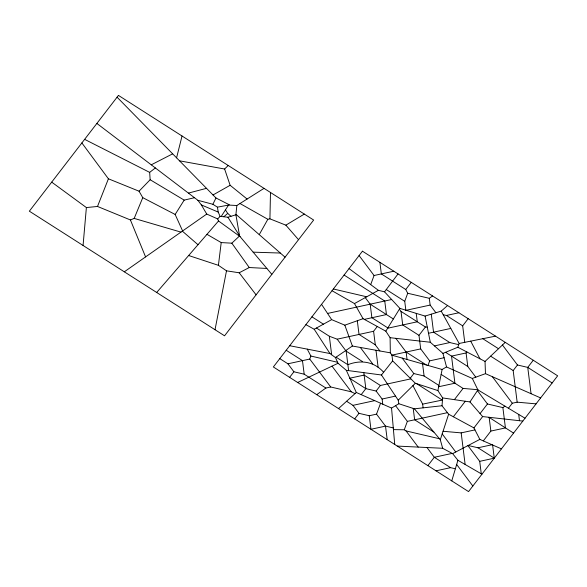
<?xml version="1.0" encoding="UTF-8"?>
<svg xmlns="http://www.w3.org/2000/svg" width="587" height="587" viewBox="0 0 587 587"><rect width="100%" height="100%" fill="white"/><g stroke="black" fill="none" stroke-linecap="round" stroke-linejoin="round"><path stroke-width="0.88" d="M298.526 239.687L285.862 225.159L269.932 218.841L270.482 192.47M271.84 274.364L240.032 236.561L218.533 220.969L217.689 218.929L220.096 216.361L227.925 217.227L235.901 214.791L236.847 205.509L264.025 188.354M501.43 448.872L479.843 439.384L473.936 427.908L448.629 414.202L442.011 405.749L442.657 397.935L437.887 390.575L415.332 383.267L392.63 360.873L391.984 355.186L390.34 352.838L390.091 337.686L385.828 331.185L363.06 318.69L354.489 303.574L332.022 290.726M83.068 245.476L86.377 207.563L51.707 182.131M266.865 268.45L249.255 267.533L239.188 272.786L226.501 270.827L218.415 265.324L221.211 242.578L206.976 234.33M215.018 329.725L226.501 270.827M437.887 390.575L442.121 369.472L446.531 366.934L472.3 378.446L477.913 389.9L525.02 418.215M176.577 157.83L182.036 136.008M451.763 480.878L457.911 460.289L452.628 453.626L442.664 448.285L397.252 446.076M442.664 448.285L440.294 439.729L448.629 414.202M390.091 337.686L430.3 342.25L442.958 353.389L457.816 347.247L459.137 343.468L441.219 311.11L447.58 305.541M355.032 393.606L351.275 391.8L330.723 386.98L309.76 359.061L310.875 356.038L307.25 349.133M370.698 284.622L374.058 275.508L359.09 255.558M405.852 310.207L404.737 301.322L407.708 293.251L405.742 289.501L381.345 273.924L379.884 262.323M387.215 439.663L385.512 426.118L376.531 414.151L380.559 403.218M393.429 429.618L404.26 429.779L407.356 421.371L395.572 405.676M427.982 365.444L429.677 360.858L420.688 348.891L418.986 335.338L425.414 326.988L427.292 327.15M86.377 207.563L97.508 206.455L108.412 178.793L81.872 142.942M97.508 206.455L130.417 219.956L134.181 218.408L142.766 197.658L139.046 191.201L108.412 178.793M96.877 123.439L197.87 200.292L212.89 204.283L215.972 197.973L117.07 97.193M259.249 234.639L267.841 219.289L269.932 218.841M385.828 331.185L399.879 308.38L384.536 291.834L378.402 290.323L349.052 268.597M182.616 230.955L175.153 214.453L184.179 200.123L194.48 197.709M221.277 216.368L228.541 205.061L236.847 205.509M442.657 397.935L469.967 401.926L477.913 389.9M384.536 291.834L398.045 273.916M289.618 377.353L293.904 371.784L304.183 374.19L325.873 388.036L330.723 386.98M316.444 328.023L329.336 336.248L337.18 339.183L373.589 331.281L377.272 326.497M405.742 289.501L411.252 282.347M361.21 394.647L365.84 388.638L363.83 372.65M354.68 418.898L358.973 413.321L369.245 415.735L376.531 414.151M350.028 378.542L365.84 388.638L376.12 391.045L380.405 385.476L410.863 378.857M410.232 378.233L413.82 373.574L424.093 375.988L438.915 385.446M464.75 342.338L462.673 325.851L468.184 318.697M438.658 386.745L454.925 383.208L451.52 356.111L466.085 352.948L466.848 351.958M454.397 399.652L463.062 388.403L477.825 389.724M453.362 416.763L465.3 401.244M427.886 465.63L434.314 457.273L452.195 453.391M480.063 413.593L487.459 403.981L502.876 407.591L504.901 406.123M536.07 403.863L517.154 402.168L513.177 370.558L517.47 364.989L527.742 367.396L552.14 382.973M473.936 427.908L482.646 416.579L522.812 421.084M533.253 360.242L527.742 367.396L531.052 393.708M483.299 440.903L490.864 431.078L505.429 427.916L502.876 407.591M508.437 408.244L512.297 403.225L517.154 402.168M305.908 324.655L314.206 329.256L329.975 353.543L335.448 357.578L338.031 363.272L346.33 370.324L381.469 374.998L392.63 360.873M156.678 292.473L218.533 220.969M139.046 191.201L150.147 179.739L149.67 172.38L155.357 167.941M179.512 160.816L224.623 169.019L228.204 165.475M442.011 405.749L414.407 408.816L398.837 403.739L398.228 400.187L415.332 383.267M540.634 397.927L485.471 373.662L485.038 361.438L505.253 342.368M221.211 242.578L231.836 243.179L239.393 236.099M338.53 408.581L356.287 392.476L391.544 408.075L398.837 403.739M223.882 216.706L227.705 213.397L225.43 209.904M407.708 293.251L429.288 298.306L432.553 295.943M316.731 394.662L325.873 388.036M124.312 271.81L206.734 214.057L217.689 218.929M335.448 357.578L352.383 346.029L390.34 352.838M285.862 225.159L304.323 214.079M213.022 194.965L230.133 185.287L247.098 199.037M354.489 303.574L378.402 290.323M314.206 329.256L331.662 319.636L344.826 325.176L363.06 318.69M452.628 453.626L479.843 439.384M151.263 164.822L172.659 153.831M297.66 382.489L338.031 363.272M472.3 378.446L485.471 373.662M399.879 308.38L425.083 316.077L441.219 311.11M188.42 193.101L206.514 188.332M374.058 275.508L393.818 271.216M327.568 313.436L391.661 299.517M364.307 319.379L386.451 314.566L384.749 301.021L344.085 275.054M406.138 310.296L430.146 305.079L435.899 312.746M387.647 328.228L417.284 321.793L416.227 313.377M443.214 314.72L446.406 315.468L458.88 312.761M279.779 358.613L287.916 363.801L309.76 359.061M428.51 333.269L450.809 328.427M383.627 372.268C374.345 361.599 360.858 359.552 347.871 364.703L336.058 357.16M391.947 355.128L420.688 348.891M434.446 345.904L449.818 342.566L458.726 344.65M349.867 378.189L364.138 375.086L380.405 385.476M429.677 360.858L444.102 357.725M346.594 401.266L352.978 405.346L374.711 400.627M376.12 391.045L382.108 399.021L395.513 396.108M412.94 385.637L422.647 404.135L442.488 400.018M407.356 421.371L447.433 412.668M443.06 431.269L461.169 432.883L474.956 429.889M468.184 445.489L478.001 447.786L492.031 444.741M436.016 470.825L450.581 467.663L455.373 468.786M467.912 445.628L479.711 461.338L494.269 458.176L492.618 444.997M459.137 343.468L495.509 336.146M212.89 204.283L217.439 207.167L228.541 205.061M253.158 252.161L280.337 253.041M289.699 345.728L329.975 353.543M333.365 288.98L366.721 296.795M310.875 356.038L337.591 362.296M393.283 427.938L385.512 426.118L370.947 429.28L369.245 415.735M404.26 429.779L406.065 430.931L439.487 438.76M391.984 355.186L442.121 369.472M134.181 218.408L180.95 232.122M188.647 255.514L218.415 265.324M197.87 200.292L201.348 204.929L218.203 212.076L220.096 216.361M84.631 139.354L149.67 172.38M215.972 197.973L229.356 204.797M142.766 197.658L175.153 214.453M457.816 347.247L485.038 361.438M240.002 203.52L267.841 219.289M457.911 460.289L481.934 474.201M150.147 179.739L184.179 200.123M446.406 315.468L462.673 325.851M482.8 338.699L498.51 348.729M386.268 289.53L404.737 301.322M490.637 356.162L513.177 370.558M399.373 309.217L401.016 311.404L425.414 326.988M449.818 342.566L433.551 332.176L431.284 314.17M365.253 297.616L370.184 304.183L393.356 318.976M418.986 335.338L402.719 324.956L401.016 311.404M445.562 352.31L467.788 366.501L475.8 377.177M387.838 327.92L371.887 317.728L370.184 304.183M395.829 338.332L406.123 352.053L426.382 364.989M441.131 374.403L463.062 388.403M379.899 350.96L375.298 344.826L359.031 334.443L357.307 320.737M488.986 417.291L513.559 433.103M311.932 316.833L323.43 324.171M416.645 383.693L442.062 399.916M337.18 339.183L346.169 351.151L362.436 361.541M478.001 447.786L494.269 458.176M433.896 432.083L414.642 419.793L413.211 408.427M286.214 350.256L302.474 360.638L304.183 374.19M450.581 467.663L434.314 457.273L426.991 447.521M182.352 231.139L197.995 244.706M236.165 214.497L285.069 257.172M227.705 213.397L230.948 216.302M469.967 401.926L482.646 416.579M414.407 408.816L440.294 439.729M239.188 272.786L256.086 294.835M502.465 345.002L517.47 364.989M492.383 376.7L512.297 403.225M477.436 390.626L487.459 403.981M402.19 358.092L413.82 373.574M442.194 433.925L455.754 451.99M456.664 464.478L472.836 486.021M360.33 347.453L372.708 363.947M406.065 430.931L418.201 447.096M332.007 366.134L351.275 391.8M352.978 405.346L358.973 413.321M287.916 363.801L293.904 371.784M231.836 243.179L249.255 267.533M381.469 374.998L398.228 400.187M321.544 304.345L331.662 319.636M227.925 217.227L240.032 236.561M201.348 204.929L206.734 214.057M470.701 341.135L479.968 358.796M346.33 370.324L356.287 392.476M130.417 219.956L145.576 256.908M344.826 325.176L352.383 346.029M224.623 169.019L230.133 185.287M442.958 353.389L446.531 366.934M425.083 316.077L430.3 342.25M235.901 214.791L239.408 234.873M217.439 207.167L218.203 212.076M518.695 414.407L519.488 420.718M489.162 417.526L490.864 431.078M466.085 352.948L467.788 366.501M479.711 461.338L481.274 473.819M461.169 432.883L465.139 464.478M429.288 298.306L430.146 305.079M422.574 363.903L424.093 375.988M422.647 404.135L423.117 407.848M406.123 352.053L407.062 359.479M373.589 331.281L375.298 344.826M375.981 350.263L378.131 367.411M382.108 399.021L382.753 404.186M346.169 351.151L348.619 370.624M329.336 336.248L331.662 354.783M391.544 408.075L394.735 444.462M118.449 95.402L29.35 211.181L224.55 335.808L313.649 220.037L118.449 95.402M362.45 251.192L273.351 366.963L468.551 491.598L557.65 375.819L362.45 251.192"/></g></svg>
